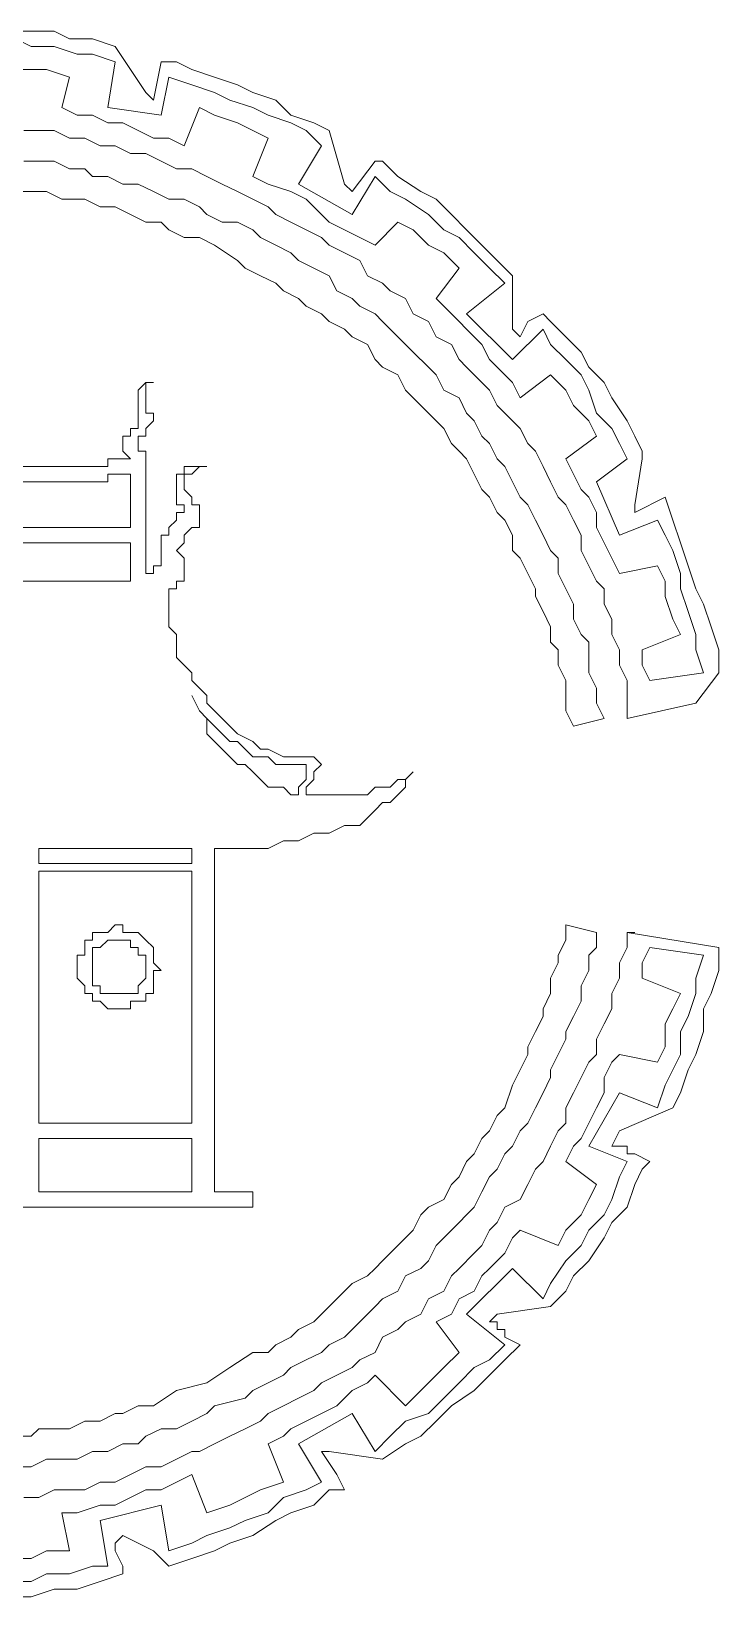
# Model space of a CAD drawing. Extents: x -66030 to 95157, y -13132 to 45879.
# Drawn here: x -55575 to -55223, y 26391 to 27192 of the extents above; entities that cross this region are included whole.
import ezdxf

# ---------------------------------------------------------------- set-up
doc = ezdxf.new("R2010")
doc.units = 0
doc.header["$LTSCALE"] = 100
doc.header["$MEASUREMENT"] = 0
doc.layers.get('0').update_dxf_attribs({"linetype": 'CONTINUOUS'})

msp = doc.modelspace()

# ---------------------------------------------------------------- linework, layer by layer
at = {"lineweight": 0}
for points in [[(-55586.72, 27191.9), (-55575, 27191.9), (-55563.28, 27191.9), (-55555.47, 27188), (-55543.75, 27188), (-55532.04, 27184.09), (-55516.41, 27160.66), (-55512.51, 27156.75), (-55508.6, 27176.28), (-55500.79, 27176.28), (-55500.79, 27176.28), (-55492.98, 27172.38), (-55481.26, 27168.47), (-55469.54, 27164.56), (-55461.73, 27160.66), (-55450.01, 27156.75), (-55442.2, 27148.94), (-55430.48, 27145.03), (-55422.67, 27141.13), (-55422.67, 27141.13), (-55422.67, 27141.13), (-55414.86, 27113.79), (-55410.95, 27109.88), (-55399.23, 27125.5), (-55395.33, 27125.5), (-55395.33, 27125.5), (-55387.51, 27117.69), (-55375.8, 27109.88), (-55367.98, 27105.97), (-55360.17, 27098.16), (-55352.36, 27090.35), (-55344.55, 27082.54), (-55336.74, 27074.73), (-55328.92, 27066.91), (-55328.92, 27066.91), (-55328.92, 27066.91), (-55328.92, 27039.57), (-55325.02, 27035.67), (-55321.11, 27043.48), (-55313.3, 27047.38), (-55313.3, 27047.38), (-55313.3, 27047.38), (-55309.4, 27043.48), (-55309.4, 27043.48), (-55301.58, 27035.67), (-55293.77, 27027.85), (-55289.87, 27020.04), (-55282.05, 27012.23), (-55278.15, 27004.42), (-55270.34, 26992.7), (-55266.43, 26984.89), (-55262.52, 26977.08), (-55262.52, 26977.08), (-55262.52, 26973.17), (-55266.43, 26949.74), (-55266.43, 26945.83), (-55250.81, 26953.64), (-55246.9, 26941.92), (-55242.99, 26930.21), (-55239.09, 26918.49), (-55235.18, 26906.77), (-55231.28, 26898.96), (-55227.37, 26887.24), (-55223.46, 26875.52), (-55223.46, 26863.8), (-55235.18, 26848.18), (-55270.34, 26840.37), (-55270.34, 26844.27), (-55270.34, 26844.27), (-55270.34, 26852.09), (-55270.34, 26859.9), (-55274.24, 26867.71), (-55274.24, 26875.52), (-55278.15, 26883.33), (-55278.15, 26891.15), (-55282.05, 26898.96), (-55282.05, 26906.77), (-55285.96, 26910.68), (-55289.87, 26918.49), (-55293.77, 26926.3), (-55293.77, 26934.11), (-55297.68, 26941.92), (-55301.58, 26949.74), (-55305.49, 26953.64), (-55309.4, 26961.45), (-55313.3, 26969.26), (-55317.21, 26977.08), (-55321.11, 26980.98), (-55325.02, 26988.79), (-55332.83, 26996.61), (-55336.74, 27000.51), (-55340.64, 27008.32), (-55344.55, 27012.23), (-55352.36, 27020.04), (-55356.27, 27023.95), (-55360.17, 27031.76), (-55367.98, 27035.67), (-55371.89, 27043.48), (-55379.7, 27047.38), (-55383.61, 27055.2), (-55391.42, 27059.1), (-55395.33, 27063.01), (-55403.14, 27066.91), (-55407.04, 27074.73), (-55414.86, 27078.63), (-55422.67, 27082.54), (-55426.57, 27086.44), (-55434.39, 27090.35), (-55442.2, 27094.26), (-55450.01, 27098.16), (-55453.92, 27102.07), (-55461.73, 27105.97), (-55469.54, 27109.88), (-55477.35, 27113.79), (-55485.16, 27117.69), (-55492.98, 27121.6), (-55500.79, 27121.6), (-55508.6, 27125.5), (-55516.41, 27129.41), (-55524.22, 27129.41), (-55532.04, 27133.32), (-55539.85, 27133.32), (-55547.66, 27137.22), (-55555.47, 27137.22), (-55563.28, 27141.13), (-55571.09, 27141.13), (-55578.91, 27141.13)], [(-55586.72, 27172.38), (-55575, 27172.38), (-55567.19, 27172.38), (-55555.47, 27168.47), (-55559.38, 27152.85), (-55551.56, 27148.94), (-55543.75, 27148.94), (-55535.94, 27145.03), (-55528.13, 27145.03), (-55520.32, 27141.13), (-55512.51, 27137.22), (-55504.69, 27137.22), (-55496.88, 27133.32), (-55489.07, 27152.85), (-55481.26, 27148.94), (-55469.54, 27145.03), (-55461.73, 27141.13), (-55453.92, 27137.22), (-55461.73, 27117.69), (-55453.92, 27113.79), (-55442.2, 27109.88), (-55434.39, 27105.97), (-55430.48, 27102.07), (-55422.67, 27094.26), (-55414.86, 27090.35), (-55407.04, 27086.44), (-55399.23, 27082.54), (-55387.51, 27094.26), (-55379.7, 27090.35), (-55371.89, 27082.54), (-55364.08, 27078.63), (-55356.27, 27070.82), (-55367.98, 27055.2), (-55364.08, 27051.29), (-55356.27, 27043.48), (-55352.36, 27039.57), (-55344.55, 27031.76), (-55340.64, 27023.95), (-55336.74, 27020.04), (-55328.92, 27012.23), (-55325.02, 27004.42), (-55309.4, 27016.14), (-55301.58, 27008.32), (-55297.68, 27000.51), (-55289.87, 26992.7), (-55285.96, 26984.89), (-55301.58, 26973.17), (-55297.68, 26965.36), (-55293.77, 26957.55), (-55289.87, 26953.64), (-55285.96, 26945.83), (-55285.96, 26938.02), (-55282.05, 26930.21), (-55278.15, 26922.39), (-55274.24, 26914.58), (-55254.71, 26918.49), (-55250.81, 26910.68), (-55250.81, 26902.86), (-55246.9, 26891.15), (-55242.99, 26883.33), (-55262.52, 26875.52), (-55262.52, 26867.71), (-55258.62, 26859.9), (-55231.28, 26863.8), (-55235.18, 26875.52), (-55235.18, 26883.33), (-55239.09, 26895.05), (-55242.99, 26906.77), (-55242.99, 26914.58), (-55246.9, 26926.3), (-55250.81, 26934.11), (-55254.71, 26941.92), (-55274.24, 26934.11), (-55285.96, 26961.45), (-55270.34, 26973.17), (-55274.24, 26980.98), (-55278.15, 26988.79), (-55285.96, 26996.61), (-55289.87, 27008.32), (-55293.77, 27016.14), (-55301.58, 27023.95), (-55309.4, 27031.76), (-55313.3, 27039.57), (-55328.92, 27023.95), (-55352.36, 27047.38), (-55332.83, 27063.01), (-55340.64, 27070.82), (-55348.45, 27078.63), (-55356.27, 27086.44), (-55364.08, 27090.35), (-55371.89, 27098.16), (-55383.61, 27105.97), (-55391.42, 27109.88), (-55399.23, 27117.69), (-55410.95, 27098.16), (-55438.29, 27113.79), (-55426.57, 27133.32), (-55434.39, 27141.13), (-55442.2, 27145.03), (-55453.92, 27148.94), (-55461.73, 27152.85), (-55473.45, 27156.75), (-55481.26, 27160.66), (-55492.98, 27164.56), (-55504.69, 27168.47), (-55508.6, 27148.94), (-55535.94, 27152.85), (-55532.04, 27176.28), (-55543.75, 27180.19), (-55551.56, 27180.19), (-55563.28, 27184.09), (-55575, 27184.09), (-55582.81, 27188)], [(-55582.81, 27109.88), (-55575, 27109.88), (-55567.19, 27109.88), (-55559.38, 27105.97), (-55551.56, 27105.97), (-55547.66, 27105.97), (-55539.85, 27102.07), (-55532.04, 27102.07), (-55524.22, 27098.16), (-55516.41, 27094.26), (-55508.6, 27094.26), (-55504.69, 27090.35), (-55496.88, 27086.44), (-55489.07, 27086.44), (-55481.26, 27082.54), (-55469.54, 27074.73), (-55465.63, 27070.82), (-55457.82, 27066.91), (-55450.01, 27063.01), (-55446.1, 27059.1), (-55438.29, 27055.2), (-55434.39, 27051.29), (-55426.57, 27047.38), (-55422.67, 27043.48), (-55414.86, 27039.57), (-55410.95, 27035.67), (-55403.14, 27031.76), (-55399.23, 27023.95), (-55395.33, 27020.04), (-55387.51, 27016.14), (-55383.61, 27008.32), (-55379.7, 27004.42), (-55375.8, 27000.51), (-55367.98, 26992.7), (-55364.08, 26988.79), (-55360.17, 26980.98), (-55356.27, 26977.08), (-55352.36, 26973.17), (-55348.45, 26965.36), (-55344.55, 26957.55), (-55340.64, 26953.64), (-55336.74, 26945.83), (-55332.83, 26941.92), (-55328.92, 26934.11), (-55328.92, 26926.3), (-55325.02, 26922.39), (-55321.11, 26914.58), (-55317.21, 26906.77), (-55317.21, 26902.86), (-55313.3, 26895.05), (-55309.4, 26887.24), (-55309.4, 26879.43), (-55305.49, 26875.52), (-55305.49, 26867.71), (-55301.58, 26859.9), (-55301.58, 26852.09), (-55301.58, 26844.27), (-55297.68, 26836.46), (-55282.05, 26840.37), (-55285.96, 26848.18), (-55285.96, 26855.99), (-55289.87, 26863.8), (-55289.87, 26871.62), (-55289.87, 26879.43), (-55293.77, 26883.33), (-55297.68, 26891.15), (-55297.68, 26898.96), (-55301.58, 26906.77), (-55305.49, 26914.58), (-55305.49, 26922.39), (-55309.4, 26926.3), (-55313.3, 26934.11), (-55317.21, 26941.92), (-55321.11, 26949.74), (-55325.02, 26953.64), (-55328.92, 26961.45), (-55332.83, 26969.26), (-55336.74, 26973.17), (-55340.64, 26980.98), (-55344.55, 26984.89), (-55348.45, 26992.7), (-55352.36, 26996.61), (-55356.27, 27004.42), (-55364.08, 27008.32), (-55367.98, 27016.14), (-55371.89, 27020.04), (-55379.7, 27027.85), (-55383.61, 27031.76), (-55387.51, 27035.67), (-55395.33, 27043.48), (-55399.23, 27047.38), (-55407.04, 27051.29), (-55410.95, 27055.2), (-55418.76, 27059.1), (-55422.67, 27066.91), (-55430.48, 27070.82), (-55438.29, 27074.73), (-55442.2, 27078.63), (-55450.01, 27082.54), (-55457.82, 27086.44), (-55461.73, 27090.35), (-55469.54, 27094.26), (-55477.35, 27094.26), (-55485.16, 27098.16), (-55489.07, 27102.07), (-55496.88, 27105.97), (-55504.69, 27105.97), (-55512.51, 27109.88), (-55520.32, 27113.79), (-55528.13, 27113.79), (-55535.94, 27117.69), (-55543.75, 27117.69), (-55547.66, 27121.6), (-55555.47, 27121.6), (-55563.28, 27125.5), (-55571.09, 27125.5), (-55578.91, 27125.5)], [(-55719.52, 26969.26), (-55539.85, 26969.26), (-55539.85, 26969.26), (-55535.94, 26969.26), (-55535.94, 26973.17), (-55532.04, 26973.17), (-55532.04, 26973.17), (-55528.13, 26973.17), (-55528.13, 26973.17), (-55524.22, 26973.17), (-55528.13, 26977.08), (-55528.13, 26977.08), (-55528.13, 26980.98), (-55528.13, 26980.98), (-55528.13, 26984.89), (-55528.13, 26984.89), (-55524.22, 26984.89), (-55524.22, 26984.89), (-55524.22, 26988.79), (-55524.22, 26988.79), (-55520.32, 26988.79), (-55520.32, 26992.7), (-55520.32, 26992.7), (-55520.32, 26996.61), (-55520.32, 26996.61), (-55520.32, 27000.51), (-55520.32, 27000.51), (-55520.32, 27004.42), (-55520.32, 27004.42), (-55520.32, 27008.32), (-55520.32, 27008.32), (-55520.32, 27008.32), (-55520.32, 27008.32), (-55516.41, 27012.23), (-55516.41, 27012.23), (-55512.51, 27012.23), (-55516.41, 27012.23), (-55516.41, 27008.32), (-55516.41, 27008.32), (-55516.41, 27008.32), (-55516.41, 27004.42), (-55516.41, 27004.42), (-55516.41, 27004.42), (-55516.41, 27000.51), (-55516.41, 27000.51), (-55516.41, 27000.51), (-55516.41, 26996.61), (-55512.51, 26996.61), (-55512.51, 26992.7), (-55512.51, 26992.7), (-55512.51, 26992.7), (-55516.41, 26988.79), (-55516.41, 26988.79), (-55516.41, 26988.79), (-55516.41, 26988.79), (-55516.41, 26984.89), (-55520.32, 26984.89), (-55520.32, 26980.98), (-55520.32, 26980.98), (-55520.32, 26980.98), (-55520.32, 26977.08), (-55520.32, 26977.08), (-55516.41, 26977.08), (-55516.41, 26973.17), (-55516.41, 26973.17), (-55516.41, 26969.26), (-55516.41, 26969.26), (-55516.41, 26969.26), (-55516.41, 26969.26), (-55516.41, 26918.49), (-55516.41, 26918.49), (-55516.41, 26914.58), (-55512.51, 26914.58), (-55512.51, 26914.58), (-55512.51, 26918.49), (-55508.6, 26918.49), (-55508.6, 26918.49), (-55508.6, 26918.49), (-55508.6, 26922.39), (-55508.6, 26922.39), (-55508.6, 26922.39), (-55508.6, 26926.3), (-55508.6, 26930.21), (-55508.6, 26930.21), (-55508.6, 26930.21), (-55508.6, 26930.21), (-55508.6, 26934.11), (-55508.6, 26934.11), (-55504.69, 26934.11), (-55504.69, 26938.02), (-55504.69, 26938.02), (-55500.79, 26941.92), (-55500.79, 26941.92), (-55500.79, 26945.83), (-55496.88, 26945.83), (-55496.88, 26949.74), (-55500.79, 26949.74), (-55500.79, 26953.64), (-55500.79, 26953.64), (-55500.79, 26957.55), (-55500.79, 26957.55), (-55500.79, 26961.45), (-55500.79, 26961.45), (-55500.79, 26961.45), (-55500.79, 26965.36), (-55496.88, 26965.36), (-55496.88, 26965.36), (-55496.88, 26969.26), (-55492.98, 26969.26), (-55492.98, 26969.26), (-55489.07, 26969.26), (-55489.07, 26969.26), (-55485.16, 26969.26), (-55485.16, 26969.26), (-55485.16, 26969.26), (-55489.07, 26969.26), (-55489.07, 26969.26), (-55492.98, 26965.36), (-55492.98, 26965.36), (-55492.98, 26965.36), (-55492.98, 26965.36), (-55496.88, 26965.36), (-55496.88, 26961.45), (-55496.88, 26961.45), (-55496.88, 26957.55), (-55496.88, 26957.55), (-55492.98, 26953.64), (-55492.98, 26949.74), (-55489.07, 26949.74), (-55489.07, 26945.83), (-55489.07, 26941.92), (-55489.07, 26941.92), (-55489.07, 26938.02), (-55492.98, 26938.02), (-55496.88, 26934.11), (-55496.88, 26930.21), (-55496.88, 26930.21), (-55496.88, 26930.21), (-55500.79, 26926.3), (-55500.79, 26926.3), (-55500.79, 26926.3), (-55496.88, 26922.39), (-55496.88, 26922.39), (-55496.88, 26918.49), (-55496.88, 26918.49), (-55496.88, 26918.49), (-55496.88, 26914.58), (-55496.88, 26914.58), (-55496.88, 26910.68), (-55496.88, 26910.68), (-55496.88, 26910.68), (-55496.88, 26910.68), (-55500.79, 26910.68), (-55500.79, 26906.77), (-55500.79, 26906.77), (-55504.69, 26906.77), (-55504.69, 26906.77), (-55504.69, 26902.86), (-55504.69, 26902.86), (-55504.69, 26898.96), (-55504.69, 26898.96), (-55504.69, 26895.05), (-55504.69, 26887.24), (-55500.79, 26883.33), (-55500.79, 26871.62), (-55496.88, 26867.71), (-55492.98, 26863.8), (-55492.98, 26859.9), (-55489.07, 26855.99), (-55485.16, 26852.09), (-55485.16, 26848.18), (-55481.26, 26844.27), (-55477.35, 26840.37), (-55473.45, 26836.46), (-55469.54, 26832.56), (-55461.73, 26828.65), (-55457.82, 26824.74), (-55453.92, 26824.74), (-55446.1, 26820.84), (-55442.2, 26820.84), (-55434.39, 26820.84), (-55430.48, 26820.84), (-55426.57, 26816.93), (-55426.57, 26816.93), (-55426.57, 26816.93), (-55430.48, 26813.03), (-55430.48, 26813.03), (-55430.48, 26809.12), (-55434.39, 26805.21), (-55434.39, 26805.21), (-55434.39, 26801.31), (-55426.57, 26801.31), (-55422.67, 26801.31), (-55418.76, 26801.31), (-55410.95, 26801.31), (-55407.04, 26801.31), (-55403.14, 26801.31), (-55399.23, 26805.21), (-55395.33, 26805.21), (-55391.42, 26805.21), (-55387.51, 26809.12), (-55383.61, 26809.12), (-55379.7, 26813.03), (-55379.7, 26813.03), (-55379.7, 26813.03), (-55383.61, 26809.12), (-55383.61, 26805.21), (-55387.51, 26801.31), (-55391.42, 26797.4), (-55395.33, 26797.4), (-55399.23, 26793.5), (-55403.14, 26789.59), (-55403.14, 26789.59), (-55407.04, 26785.68), (-55410.95, 26785.68), (-55414.86, 26785.68), (-55422.67, 26781.78), (-55430.48, 26781.78), (-55438.29, 26777.87), (-55446.1, 26777.87), (-55453.92, 26773.97), (-55457.82, 26773.97), (-55465.63, 26773.97), (-55473.45, 26773.97), (-55477.35, 26773.97), (-55481.26, 26773.97), (-55481.26, 26598.2), (-55461.73, 26598.2), (-55461.73, 26590.39), (-55809.36, 26590.39)], [(-55739.05, 26938.02), (-55524.22, 26938.02), (-55524.22, 26961.45), (-55524.22, 26961.45), (-55524.22, 26965.36), (-55524.22, 26965.36), (-55528.13, 26965.36), (-55528.13, 26965.36), (-55528.13, 26965.36), (-55528.13, 26965.36), (-55532.04, 26965.36), (-55532.04, 26965.36), (-55535.94, 26965.36), (-55535.94, 26961.45), (-55719.52, 26961.45)], [(-55582.81, 26457.58), (-55575, 26457.58), (-55567.19, 26461.49), (-55559.38, 26461.49), (-55551.56, 26461.49), (-55543.75, 26465.4), (-55535.94, 26465.4), (-55528.13, 26469.3), (-55520.32, 26469.3), (-55516.41, 26473.21), (-55508.6, 26477.11), (-55500.79, 26477.11), (-55492.98, 26481.02), (-55485.16, 26484.92), (-55481.26, 26488.83), (-55465.63, 26492.74), (-55461.73, 26496.64), (-55453.92, 26500.55), (-55446.1, 26504.45), (-55442.2, 26508.36), (-55434.39, 26512.27), (-55426.57, 26516.17), (-55422.67, 26520.08), (-55414.86, 26523.98), (-55410.95, 26527.89), (-55403.14, 26535.7), (-55399.23, 26539.61), (-55395.33, 26543.51), (-55387.51, 26547.42), (-55383.61, 26555.23), (-55375.8, 26559.14), (-55371.89, 26563.04), (-55367.98, 26570.86), (-55364.08, 26574.76), (-55356.27, 26582.57), (-55352.36, 26586.48), (-55348.45, 26590.39), (-55344.55, 26598.2), (-55340.64, 26606.01), (-55336.74, 26609.92), (-55332.83, 26617.73), (-55328.92, 26621.63), (-55325.02, 26629.45), (-55321.11, 26633.35), (-55317.21, 26641.16), (-55313.3, 26648.98), (-55309.4, 26656.79), (-55309.4, 26660.69), (-55305.49, 26668.51), (-55301.58, 26676.32), (-55301.58, 26680.22), (-55297.68, 26688.04), (-55293.77, 26695.85), (-55293.77, 26703.66), (-55289.87, 26711.47), (-55289.87, 26719.28), (-55285.96, 26723.19), (-55285.96, 26731), (-55301.58, 26734.91), (-55301.58, 26727.09), (-55305.49, 26719.28), (-55305.49, 26715.38), (-55309.4, 26707.57), (-55309.4, 26699.75), (-55313.3, 26691.94), (-55313.3, 26688.04), (-55317.21, 26680.22), (-55321.11, 26672.41), (-55321.11, 26668.51), (-55328.92, 26652.88), (-55332.83, 26641.16), (-55336.74, 26637.26), (-55340.64, 26629.45), (-55344.55, 26625.54), (-55348.45, 26617.73), (-55352.36, 26613.82), (-55356.27, 26606.01), (-55360.17, 26602.1), (-55364.08, 26594.29), (-55371.89, 26590.39), (-55375.8, 26586.48), (-55379.7, 26578.67), (-55383.61, 26574.76), (-55387.51, 26570.86), (-55395.33, 26563.04), (-55399.23, 26559.14), (-55403.14, 26555.23), (-55410.95, 26551.33), (-55414.86, 26547.42), (-55418.76, 26543.51), (-55426.57, 26535.7), (-55430.48, 26531.8), (-55438.29, 26527.89), (-55442.2, 26523.98), (-55450.01, 26520.08), (-55453.92, 26516.17), (-55461.73, 26516.17), (-55473.45, 26508.36), (-55485.16, 26500.55), (-55500.79, 26496.64), (-55512.51, 26488.83), (-55520.32, 26488.83), (-55528.13, 26484.92), (-55532.04, 26484.92), (-55539.85, 26481.02), (-55547.66, 26481.02), (-55555.47, 26477.11), (-55563.28, 26477.11), (-55571.09, 26477.11), (-55575, 26473.21), (-55582.81, 26473.21)], [(-55578.91, 26441.96), (-55571.09, 26441.96), (-55563.28, 26445.87), (-55555.47, 26445.87), (-55547.66, 26445.87), (-55539.85, 26449.77), (-55532.04, 26449.77), (-55524.22, 26453.68), (-55516.41, 26457.58), (-55508.6, 26457.58), (-55500.79, 26461.49), (-55492.98, 26465.4), (-55489.07, 26465.4), (-55481.26, 26469.3), (-55473.45, 26473.21), (-55465.63, 26477.11), (-55457.82, 26481.02), (-55453.92, 26484.92), (-55446.1, 26488.83), (-55438.29, 26492.74), (-55430.48, 26496.64), (-55426.57, 26500.55), (-55418.76, 26504.45), (-55410.95, 26508.36), (-55407.04, 26512.27), (-55399.23, 26516.17), (-55395.33, 26523.98), (-55387.51, 26527.89), (-55383.61, 26531.8), (-55375.8, 26535.7), (-55371.89, 26543.51), (-55364.08, 26547.42), (-55360.17, 26555.23), (-55356.27, 26559.14), (-55348.45, 26566.95), (-55344.55, 26570.86), (-55340.64, 26578.67), (-55336.74, 26582.57), (-55332.83, 26590.39), (-55325.02, 26594.29), (-55321.11, 26602.1), (-55317.21, 26609.92), (-55313.3, 26613.82), (-55309.4, 26621.63), (-55305.49, 26629.45), (-55301.58, 26633.35), (-55301.58, 26641.16), (-55297.68, 26648.98), (-55293.77, 26656.79), (-55289.87, 26664.6), (-55285.96, 26668.51), (-55285.96, 26676.32), (-55282.05, 26684.13), (-55278.15, 26691.94), (-55278.15, 26699.75), (-55274.24, 26707.57), (-55274.24, 26715.38), (-55270.34, 26723.19), (-55270.34, 26731), (-55266.43, 26731), (-55270.34, 26731), (-55270.34, 26731), (-55223.46, 26723.19), (-55223.46, 26723.19), (-55223.46, 26723.19), (-55223.46, 26711.47), (-55227.37, 26699.75), (-55231.28, 26691.94), (-55231.28, 26680.22), (-55235.18, 26668.51), (-55239.09, 26660.69), (-55242.99, 26648.98), (-55246.9, 26641.16), (-55274.24, 26629.45), (-55278.15, 26621.63), (-55278.15, 26621.63), (-55278.15, 26621.63), (-55278.15, 26621.63), (-55278.15, 26621.63), (-55278.15, 26621.63), (-55278.15, 26621.63), (-55278.15, 26621.63), (-55278.15, 26621.63), (-55274.24, 26621.63), (-55274.24, 26621.63), (-55274.24, 26621.63), (-55274.24, 26621.63), (-55274.24, 26621.63), (-55274.24, 26621.63), (-55274.24, 26621.63), (-55274.24, 26621.63), (-55274.24, 26621.63), (-55274.24, 26621.63), (-55274.24, 26621.63), (-55274.24, 26621.63), (-55274.24, 26621.63), (-55274.24, 26621.63), (-55274.24, 26621.63), (-55274.24, 26621.63), (-55274.24, 26621.63), (-55274.24, 26621.63), (-55274.24, 26621.63), (-55270.34, 26621.63), (-55270.34, 26621.63), (-55270.34, 26621.63), (-55270.34, 26621.63), (-55270.34, 26621.63), (-55270.34, 26621.63), (-55270.34, 26621.63), (-55270.34, 26621.63), (-55270.34, 26621.63), (-55270.34, 26621.63), (-55270.34, 26617.73), (-55270.34, 26617.73), (-55270.34, 26617.73), (-55266.43, 26617.73), (-55266.43, 26617.73), (-55266.43, 26617.73), (-55266.43, 26617.73), (-55266.43, 26617.73), (-55266.43, 26617.73), (-55266.43, 26617.73), (-55266.43, 26617.73), (-55266.43, 26617.73), (-55266.43, 26617.73), (-55258.62, 26613.82), (-55262.52, 26609.92), (-55262.52, 26609.92), (-55262.52, 26609.92), (-55262.52, 26609.92), (-55262.52, 26609.92), (-55262.52, 26609.92), (-55262.52, 26609.92), (-55266.43, 26602.1), (-55270.34, 26590.39), (-55278.15, 26582.57), (-55282.05, 26574.76), (-55289.87, 26563.04), (-55297.68, 26555.23), (-55301.58, 26547.42), (-55309.4, 26539.61), (-55336.74, 26535.7), (-55340.64, 26531.8), (-55340.64, 26531.8), (-55340.64, 26531.8), (-55340.64, 26531.8), (-55340.64, 26531.8), (-55336.74, 26531.8), (-55336.74, 26531.8), (-55336.74, 26531.8), (-55336.74, 26531.8), (-55336.74, 26531.8), (-55336.74, 26531.8), (-55336.74, 26531.8), (-55336.74, 26531.8), (-55336.74, 26531.8), (-55336.74, 26531.8), (-55336.74, 26531.8), (-55336.74, 26531.8), (-55336.74, 26531.8), (-55336.74, 26531.8), (-55336.74, 26531.8), (-55336.74, 26527.89), (-55336.74, 26527.89), (-55332.83, 26527.89), (-55332.83, 26527.89), (-55332.83, 26527.89), (-55332.83, 26527.89), (-55332.83, 26527.89), (-55332.83, 26527.89), (-55332.83, 26527.89), (-55332.83, 26523.98), (-55332.83, 26523.98), (-55325.02, 26520.08), (-55332.83, 26512.27), (-55340.64, 26504.45), (-55348.45, 26496.64), (-55360.17, 26488.83), (-55367.98, 26481.02), (-55375.8, 26473.21), (-55383.61, 26469.3), (-55395.33, 26461.49), (-55422.67, 26465.4), (-55426.57, 26465.4), (-55426.57, 26465.4), (-55426.57, 26465.4), (-55418.76, 26453.68), (-55418.76, 26453.68), (-55414.86, 26445.87), (-55414.86, 26445.87), (-55422.67, 26445.87), (-55430.48, 26438.05), (-55442.2, 26434.15), (-55450.01, 26430.24), (-55461.73, 26422.43), (-55473.45, 26418.52), (-55481.26, 26414.62), (-55492.98, 26410.71), (-55504.69, 26406.81), (-55512.51, 26414.62), (-55528.13, 26422.43), (-55532.04, 26418.52), (-55532.04, 26418.52), (-55532.04, 26418.52), (-55532.04, 26418.52), (-55532.04, 26418.52), (-55532.04, 26418.52), (-55532.04, 26418.52), (-55532.04, 26418.52), (-55532.04, 26418.52), (-55532.04, 26418.52), (-55532.04, 26418.52), (-55532.04, 26418.52), (-55532.04, 26418.52), (-55532.04, 26418.52), (-55532.04, 26418.52), (-55532.04, 26418.52), (-55532.04, 26418.52), (-55532.04, 26418.52), (-55532.04, 26418.52), (-55532.04, 26414.62), (-55532.04, 26414.62), (-55532.04, 26414.62), (-55532.04, 26414.62), (-55532.04, 26414.62), (-55532.04, 26414.62), (-55532.04, 26414.62), (-55532.04, 26414.62), (-55532.04, 26414.62), (-55532.04, 26414.62), (-55532.04, 26414.62), (-55532.04, 26414.62), (-55532.04, 26414.62), (-55532.04, 26414.62), (-55532.04, 26414.62), (-55528.13, 26406.81), (-55528.13, 26406.81), (-55528.13, 26402.9), (-55528.13, 26402.9), (-55528.13, 26402.9), (-55528.13, 26402.9), (-55528.13, 26402.9), (-55528.13, 26402.9), (-55528.13, 26402.9), (-55539.85, 26398.99), (-55551.56, 26395.09), (-55563.28, 26395.09), (-55575, 26391.18), (-55582.81, 26391.18)], [(-55586.72, 26398.99), (-55575, 26398.99), (-55567.19, 26402.9), (-55555.47, 26402.9), (-55543.75, 26406.81), (-55535.94, 26406.81), (-55539.85, 26430.24), (-55508.6, 26438.05), (-55504.69, 26414.62), (-55492.98, 26418.52), (-55485.16, 26422.43), (-55473.45, 26426.34), (-55465.63, 26430.24), (-55453.92, 26434.15), (-55446.1, 26441.96), (-55434.39, 26445.87), (-55426.57, 26449.77), (-55438.29, 26469.3), (-55410.95, 26484.92), (-55399.23, 26465.4), (-55391.42, 26473.21), (-55383.61, 26481.02), (-55371.89, 26484.92), (-55364.08, 26492.74), (-55356.27, 26500.55), (-55348.45, 26508.36), (-55340.64, 26512.27), (-55332.83, 26520.08), (-55352.36, 26535.7), (-55328.92, 26559.14), (-55313.3, 26543.51), (-55309.4, 26551.33), (-55301.58, 26563.04), (-55293.77, 26570.86), (-55289.87, 26578.67), (-55282.05, 26586.48), (-55278.15, 26594.29), (-55274.24, 26606.01), (-55270.34, 26613.82), (-55289.87, 26621.63), (-55274.24, 26648.98), (-55254.71, 26641.16), (-55250.81, 26652.88), (-55246.9, 26660.69), (-55242.99, 26668.51), (-55242.99, 26680.22), (-55239.09, 26688.04), (-55235.18, 26699.75), (-55235.18, 26707.57), (-55231.28, 26719.28), (-55231.28, 26719.28), (-55258.62, 26723.19), (-55262.52, 26715.38), (-55262.52, 26707.57), (-55242.99, 26699.75), (-55246.9, 26691.94), (-55250.81, 26684.13), (-55250.81, 26672.41), (-55254.71, 26664.6), (-55274.24, 26668.51), (-55278.15, 26664.6), (-55282.05, 26656.79), (-55282.05, 26648.98), (-55285.96, 26641.16), (-55289.87, 26633.35), (-55293.77, 26625.54), (-55297.68, 26621.63), (-55301.58, 26613.82), (-55285.96, 26602.1), (-55289.87, 26594.29), (-55293.77, 26586.48), (-55301.58, 26578.67), (-55305.49, 26570.86), (-55325.02, 26578.67), (-55328.92, 26574.76), (-55332.83, 26566.95), (-55340.64, 26559.14), (-55344.55, 26555.23), (-55348.45, 26547.42), (-55356.27, 26543.51), (-55360.17, 26535.7), (-55367.98, 26531.8), (-55356.27, 26516.17), (-55364.08, 26508.36), (-55371.89, 26500.55), (-55375.8, 26496.64), (-55383.61, 26488.83), (-55399.23, 26504.45), (-55403.14, 26500.55), (-55410.95, 26496.64), (-55418.76, 26488.83), (-55426.57, 26484.92), (-55434.39, 26481.02), (-55442.2, 26477.11), (-55446.1, 26473.21), (-55453.92, 26469.3), (-55446.1, 26449.77), (-55457.82, 26445.87), (-55465.63, 26441.96), (-55473.45, 26438.05), (-55485.16, 26434.15), (-55492.98, 26453.68), (-55500.79, 26449.77), (-55508.6, 26445.87), (-55516.41, 26445.87), (-55524.22, 26441.96), (-55532.04, 26438.05), (-55539.85, 26438.05), (-55551.56, 26434.15), (-55559.38, 26434.15), (-55555.47, 26414.62), (-55567.19, 26414.62), (-55575, 26410.71), (-55586.72, 26410.71)]]:
    msp.add_lwpolyline(points, dxfattribs=at)
for points in [[(-55739.05, 26930.21), (-55739.05, 26910.68), (-55524.22, 26910.68), (-55524.22, 26930.21), (-55739.05, 26930.21)], [(-55492.98, 26852.09), (-55489.07, 26844.27), (-55485.16, 26840.37), (-55485.16, 26832.56), (-55481.26, 26828.65), (-55477.35, 26824.74), (-55473.45, 26820.84), (-55469.54, 26816.93), (-55465.63, 26816.93), (-55461.73, 26813.03), (-55457.82, 26809.12), (-55457.82, 26809.12), (-55453.92, 26805.21), (-55450.01, 26805.21), (-55446.1, 26805.21), (-55442.2, 26801.31), (-55438.29, 26801.31), (-55438.29, 26805.21), (-55434.39, 26809.12), (-55434.39, 26809.12), (-55434.39, 26813.03), (-55434.39, 26813.03), (-55434.39, 26816.93), (-55434.39, 26816.93), (-55434.39, 26816.93), (-55434.39, 26816.93), (-55438.29, 26816.93), (-55442.2, 26816.93), (-55446.1, 26816.93), (-55450.01, 26816.93), (-55453.92, 26820.84), (-55457.82, 26820.84), (-55461.73, 26820.84), (-55465.63, 26824.74), (-55469.54, 26828.65), (-55473.45, 26828.65), (-55477.35, 26832.56), (-55481.26, 26836.46), (-55485.16, 26840.37), (-55489.07, 26844.27), (-55492.98, 26852.09)], [(-55492.98, 26766.15), (-55571.09, 26766.15), (-55571.09, 26773.97), (-55492.98, 26773.97), (-55492.98, 26766.15)], [(-55571.09, 26762.25), (-55492.98, 26762.25), (-55492.98, 26633.35), (-55571.09, 26633.35), (-55571.09, 26762.25)], [(-55532.04, 26691.94), (-55532.04, 26691.94), (-55535.94, 26691.94), (-55535.94, 26691.94), (-55539.85, 26695.85), (-55539.85, 26695.85), (-55543.75, 26695.85), (-55543.75, 26695.85), (-55543.75, 26699.75), (-55547.66, 26699.75), (-55547.66, 26699.75), (-55547.66, 26703.66), (-55547.66, 26703.66), (-55551.56, 26707.57), (-55551.56, 26707.57), (-55551.56, 26711.47), (-55551.56, 26711.47), (-55551.56, 26715.38), (-55551.56, 26715.38), (-55551.56, 26719.28), (-55547.66, 26719.28), (-55547.66, 26723.19), (-55547.66, 26723.19), (-55547.66, 26727.09), (-55543.75, 26727.09), (-55543.75, 26727.09), (-55543.75, 26731), (-55539.85, 26731), (-55539.85, 26731), (-55535.94, 26731), (-55535.94, 26731), (-55532.04, 26734.91), (-55532.04, 26734.91), (-55528.13, 26734.91), (-55528.13, 26731), (-55524.22, 26731), (-55524.22, 26731), (-55520.32, 26731), (-55520.32, 26731), (-55516.41, 26727.09), (-55516.41, 26727.09), (-55516.41, 26727.09), (-55512.51, 26723.19), (-55512.51, 26723.19), (-55512.51, 26719.28), (-55512.51, 26719.28), (-55512.51, 26715.38), (-55512.51, 26715.38), (-55508.6, 26711.47), (-55512.51, 26711.47), (-55512.51, 26707.57), (-55512.51, 26707.57), (-55512.51, 26703.66), (-55512.51, 26703.66), (-55512.51, 26699.75), (-55516.41, 26699.75), (-55516.41, 26699.75), (-55516.41, 26695.85), (-55520.32, 26695.85), (-55520.32, 26695.85), (-55524.22, 26695.85), (-55524.22, 26691.94), (-55528.13, 26691.94), (-55528.13, 26691.94), (-55532.04, 26691.94)], [(-55532.04, 26699.75), (-55532.04, 26699.75), (-55532.04, 26699.75), (-55535.94, 26699.75), (-55539.85, 26699.75), (-55539.85, 26699.75), (-55539.85, 26703.66), (-55543.75, 26703.66), (-55543.75, 26703.66), (-55543.75, 26707.57), (-55543.75, 26711.47), (-55543.75, 26711.47), (-55543.75, 26711.47), (-55543.75, 26715.38), (-55543.75, 26715.38), (-55543.75, 26719.28), (-55543.75, 26719.28), (-55543.75, 26723.19), (-55539.85, 26723.19), (-55539.85, 26723.19), (-55539.85, 26723.19), (-55535.94, 26727.09), (-55532.04, 26727.09), (-55532.04, 26727.09), (-55532.04, 26727.09), (-55528.13, 26727.09), (-55528.13, 26727.09), (-55524.22, 26727.09), (-55524.22, 26723.19), (-55520.32, 26723.19), (-55520.32, 26723.19), (-55520.32, 26723.19), (-55520.32, 26719.28), (-55516.41, 26719.28), (-55516.41, 26715.38), (-55516.41, 26715.38), (-55516.41, 26711.47), (-55516.41, 26711.47), (-55516.41, 26711.47), (-55516.41, 26707.57), (-55520.32, 26703.66), (-55520.32, 26703.66), (-55520.32, 26703.66), (-55520.32, 26699.75), (-55524.22, 26699.75), (-55524.22, 26699.75), (-55528.13, 26699.75), (-55528.13, 26699.75), (-55532.04, 26699.75)], [(-55571.09, 26625.54), (-55492.98, 26625.54), (-55492.98, 26598.2), (-55571.09, 26598.2), (-55571.09, 26625.54)]]:
    msp.add_lwpolyline(points, close=True, dxfattribs=at)

doc.saveas('drawing.dxf')
